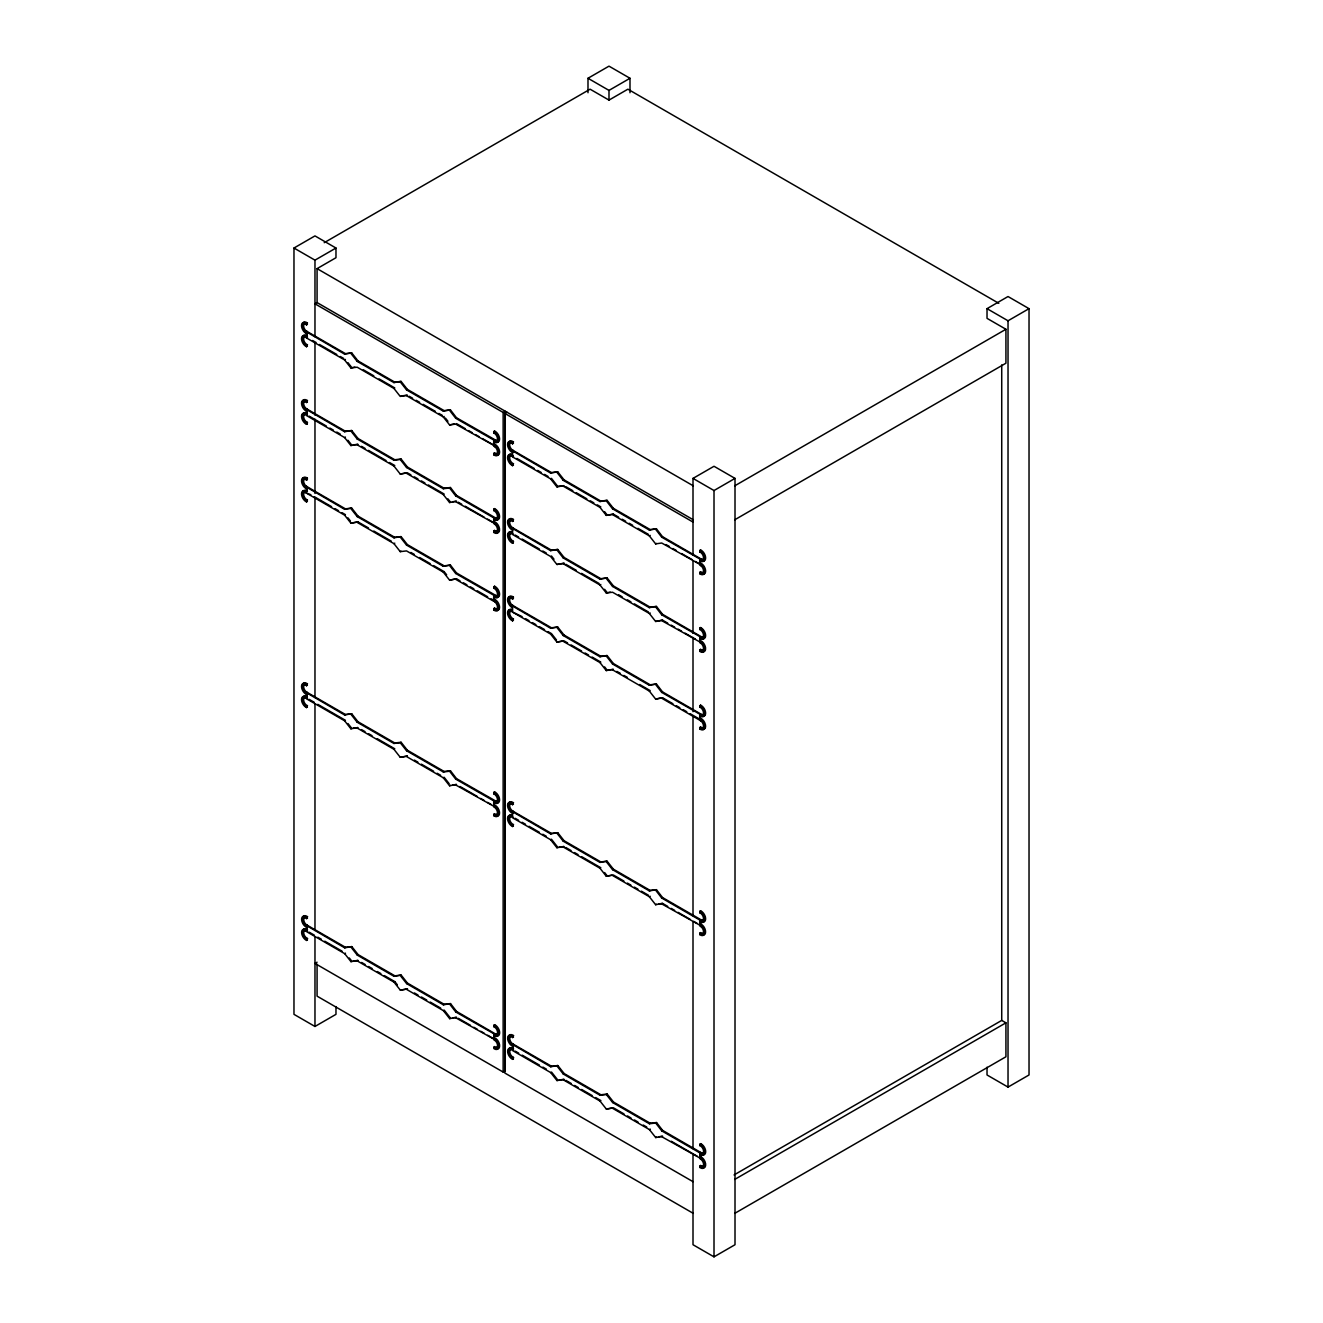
<?xml version="1.0" encoding="UTF-8"?>
<svg xmlns="http://www.w3.org/2000/svg" width="1323" height="1323" viewBox="0 0 1323 1323"><rect width="100%" height="100%" fill="white"/><g stroke="black" fill="none" stroke-linecap="round" stroke-linejoin="round"><path stroke-width="1.5" d="M335.976 1006.588L335.976 1014.344L314.973 1026.466L293.971 1014.344L293.971 248.029L314.973 235.907L335.976 248.029L335.976 257.72L317.073 268.635L317.073 302.587L693.335 519.823M587.991 92.726L587.991 78.272L608.993 66.15L629.996 78.272L629.996 92.726M324.218 242.688L590.091 89.187L608.993 100.101L627.896 89.187L998.799 303.314M293.971 248.029L314.973 260.151L335.976 248.029M587.991 78.272L608.993 90.394L629.996 78.272M317.073 302.587L314.973 303.81L503.153 412.445L505.254 411.238L505.254 1070.853L503.153 1072.06L314.973 963.425L317.073 962.201M303.05 335.728A6.301 3.638 60 0 1 306.572 336.538L306.572 333.628A6.301 3.638 60 0 1 303.05 330.37L302.239 328.799A6.301 3.638 60 0 1 302.239 323.275A6.301 3.638 60 0 1 306.572 323.44L307.416 322.961L306.572 324.896A4.531 2.613 60 0 0 302.934 325.375A4.531 2.613 60 0 0 304.737 330.882L344.592 354.117L351.72 352.91L358.02 360.914L394.783 382.132L401.084 381.404L407.385 389.409L444.131 410.626L450.432 409.898L456.501 417.77L496.373 440.559A4.531 2.613 60 0 0 498.176 439.269M305.514 331.56L306.357 331.081L345.419 353.638L351.72 352.91M306.572 332.172L307.416 331.693L305.58 330.403A4.531 2.613 60 0 1 303.761 324.879A4.531 2.613 60 0 1 307.416 324.416M306.572 333.628L307.416 333.148A6.301 3.638 60 0 1 303.893 329.89L303.066 328.319M306.572 336.538L307.416 333.148M305.514 337.382L307.416 337.514L304.737 337.167A4.531 2.613 60 0 0 302.934 340.59A4.531 2.613 60 0 0 306.572 345.27L306.572 346.725L307.416 344.79A4.531 2.613 60 0 1 303.761 340.11A4.531 2.613 60 0 1 305.58 336.687L307.416 337.514M306.572 345.27L307.416 344.79M344.592 354.117L345.419 353.638M306.572 337.993L344.592 359.939L345.419 359.459M350.893 353.39L357.193 361.394L358.02 360.914M344.592 359.939L350.893 367.943L354.878 367.099M302.554 414.512A6.301 3.638 60 0 1 303.066 413.487A6.301 3.638 60 0 1 306.572 414.149L306.572 411.238A6.301 3.638 60 0 1 303.05 407.98L302.239 406.393A6.301 3.638 60 0 1 302.239 400.869A6.301 3.638 60 0 1 306.572 401.051L307.416 400.571L306.572 402.506A4.531 2.613 60 0 0 302.934 402.969A4.531 2.613 60 0 0 304.737 408.493L344.592 431.728L351.72 430.521L358.02 438.508L394.783 459.743L401.084 459.015L407.385 467.002L444.131 488.237L450.432 487.509L456.501 495.381L495.596 517.955L494.752 518.434L455.674 495.86L449.588 487.989L443.288 488.716L406.541 467.499L400.241 459.494L393.94 460.222L357.193 439.004L350.893 431M305.514 409.171L306.357 408.691L345.419 431.248L351.72 430.521M306.572 409.783L307.416 409.287L305.58 407.997A4.531 2.613 60 0 1 304.158 401.745M306.572 411.238L307.416 410.742L306.572 414.149M304.158 414.843A4.531 2.613 60 0 0 304.158 418.911A4.531 2.613 60 0 0 307.416 422.384L306.572 424.336L306.572 422.88A4.531 2.613 60 0 1 302.934 418.2A4.531 2.613 60 0 1 304.737 414.777L307.416 415.108L306.489 414.546M306.572 422.88L307.416 422.384M357.193 361.394L393.94 382.612L394.783 382.132M393.94 382.612L401.084 381.404M350.893 367.943L357.193 367.215L393.94 388.433L394.783 387.953L379.023 378.858M400.241 381.884L406.541 389.888L407.385 389.409M344.592 431.728L345.419 431.248M393.94 388.433L400.241 396.437L407.385 395.23L401.084 395.957M306.572 415.604L344.592 437.549L345.419 437.053M357.193 439.004L358.02 438.508M344.592 437.549L350.893 445.553L351.72 445.057L347.949 440.261M350.893 445.553L358.02 444.33L353.307 444.875M303.05 490.932A6.301 3.638 60 0 1 306.572 491.743L306.572 488.832A6.301 3.638 60 0 1 303.05 485.574L302.239 484.003A6.301 3.638 60 0 1 302.239 478.479A6.301 3.638 60 0 1 306.572 478.645L307.416 478.165L306.572 480.1A4.531 2.613 60 0 0 302.934 480.58A4.531 2.613 60 0 0 304.737 486.087L344.592 509.322L351.72 508.115L358.02 516.119L394.783 537.336L401.084 536.609L407.385 544.613L444.131 565.831L450.432 565.103L456.501 572.975L496.373 595.763A4.531 2.613 60 0 0 498.176 594.474M305.514 486.765L306.357 486.285L345.419 508.842L351.72 508.115M306.572 487.377L307.416 486.897L305.58 485.607A4.531 2.613 60 0 1 303.761 480.084A4.531 2.613 60 0 1 307.416 479.621M306.572 488.832L307.416 488.352A6.301 3.638 60 0 1 304.952 486.5M406.541 389.888L443.288 411.106L444.131 410.626M306.572 491.743L307.416 488.352M305.514 492.586L305.58 491.891A4.531 2.613 60 0 0 303.761 495.315A4.531 2.613 60 0 0 307.416 499.995L306.572 501.93A6.301 3.638 60 0 1 302.239 497.101A6.301 3.638 60 0 1 302.239 491.561L303.893 490.453A6.301 3.638 60 0 1 307.416 491.263M306.572 501.93L306.572 500.474A4.531 2.613 60 0 1 302.934 495.794A4.531 2.613 60 0 1 304.737 492.371L310.872 494.719M443.288 411.106L450.432 409.898M406.541 395.709L443.288 416.927L444.131 416.447M306.572 500.474L307.416 499.995M449.588 410.378L455.674 418.25L456.501 417.77M443.288 416.927L449.588 424.931L454.484 423.889M393.94 460.222L394.783 459.743M400.241 459.494L401.084 459.015M357.193 444.826L393.94 466.043L394.783 465.547L389.524 462.521M406.541 467.499L407.385 467.002M693.004 1181.671L504.824 1073.036L504.824 413.421L506.924 412.197M393.94 466.043L400.241 474.047L405.814 473.006M400.241 474.047L407.385 472.824L410.874 474.858M344.592 509.322L345.419 508.842M306.572 493.198L344.592 515.143L345.419 514.664L341.979 512.663M455.674 418.25L495.53 441.055A4.531 2.613 60 0 0 497.332 437.632A4.531 2.613 60 0 0 493.694 432.952L494.537 431.017A6.301 3.638 60 0 1 498.87 435.846A6.301 3.638 60 0 1 498.87 441.369L497.216 442.494A6.301 3.638 60 0 1 493.694 441.684L493.694 444.594A6.301 3.638 60 0 1 497.216 447.852L498.027 449.423A6.301 3.638 60 0 1 498.027 454.947A6.301 3.638 60 0 1 493.694 454.781L494.537 452.83A4.531 2.613 60 0 0 498.176 452.367M493.694 432.952L494.537 431.017M350.893 508.594L357.193 516.598L358.02 516.119M493.694 440.228L495.464 440.311L494.752 440.84M344.592 515.143L350.893 523.147L358.02 521.94L368.522 527.993M493.694 441.684L494.537 441.187A6.301 3.638 60 0 0 498.06 441.998M350.893 523.147L358.02 521.94M493.694 444.594L494.537 441.187M449.588 424.931L455.674 424.104L496.373 446.86A4.531 2.613 60 0 1 497.167 447.869M494.752 446.661L495.596 446.165L494.537 445.553M510.81 455.724A4.531 2.613 60 0 0 509.967 459.643A4.531 2.613 60 0 0 513.44 463.728L512.596 465.663A6.301 3.638 60 0 1 508.264 460.834A6.301 3.638 60 0 1 508.264 455.294L509.09 454.665A6.301 3.638 60 0 1 512.596 455.476L512.596 452.565A6.301 3.638 60 0 1 509.09 449.307L508.264 447.736A6.301 3.638 60 0 1 508.264 442.196A6.301 3.638 60 0 1 512.596 442.378L513.44 441.899L512.596 443.833A4.531 2.613 60 0 0 508.958 444.296A4.531 2.613 60 0 0 510.777 449.82L550.616 473.055L557.76 471.848L564.061 479.852L600.807 501.07L607.108 500.342L613.409 508.346L650.155 529.564L656.456 528.836L662.542 536.708L701.62 559.282L700.777 559.761M493.694 454.781L494.537 454.285A6.301 3.638 60 0 0 498.87 454.467A6.301 3.638 60 0 0 498.87 448.944L498.06 447.356A6.301 3.638 60 0 0 494.537 444.098M443.288 488.716L444.131 488.237M511.554 450.498L512.381 450.018L551.459 472.576L557.76 471.848M512.596 451.11L513.44 450.63L511.604 449.34A4.531 2.613 60 0 1 509.802 443.817A4.531 2.613 60 0 1 513.44 443.354M449.588 487.989L450.432 487.509M406.541 473.32L443.288 494.537L444.131 494.041L428.387 484.962M511.554 456.319L513.44 456.452L510.777 456.104A4.531 2.613 60 0 0 508.958 459.528A4.531 2.613 60 0 0 512.596 464.208L512.596 465.663M455.674 495.86L456.501 495.381M512.596 464.208L513.44 463.728M443.288 494.537L449.588 502.542L450.432 502.045L447.918 498.854M449.588 502.542L456.518 501.219L452.466 501.781M357.193 516.598L393.94 537.816L394.783 537.336M393.94 537.816L401.084 536.609M357.193 522.42L393.94 543.637L394.783 543.158M400.241 537.088L406.541 545.093L407.385 544.613M393.94 543.637L400.241 551.641L401.084 551.162M550.616 473.055L551.459 472.576M494.62 518.401L495.53 518.649A4.531 2.613 60 0 0 497.332 515.226A4.531 2.613 60 0 0 493.694 510.546L494.537 508.611A6.301 3.638 60 0 1 498.87 513.44A6.301 3.638 60 0 1 498.87 518.98L498.06 519.608A6.301 3.638 60 0 1 495.794 519.509M493.694 510.546L494.537 508.611M550.616 478.876L551.459 478.397L557.76 486.401L564.061 485.673L556.917 486.881L550.616 478.876L512.596 456.931M493.694 517.822L496.373 518.169A4.531 2.613 60 0 0 498.176 514.746A4.531 2.613 60 0 0 494.537 510.066M556.917 472.328L563.218 480.332L564.061 479.852M498.176 529.961A4.531 2.613 60 0 1 494.537 530.44L493.694 532.375A6.301 3.638 60 0 0 498.027 532.557A6.301 3.638 60 0 0 498.027 527.034L497.216 525.446A6.301 3.638 60 0 0 493.694 522.188L494.537 518.798M556.917 486.881L557.76 486.401M455.674 501.698L496.373 524.454A4.531 2.613 60 0 1 498.308 528.985M493.694 523.643L495.596 523.776L487.625 519.178M509.09 532.276A6.301 3.638 60 0 1 512.596 533.086L512.596 530.176A6.301 3.638 60 0 1 509.09 526.901L508.264 525.33A6.301 3.638 60 0 1 508.264 519.807A6.301 3.638 60 0 1 512.596 519.989L513.44 519.492L512.596 521.444A4.531 2.613 60 0 0 508.958 521.907A4.531 2.613 60 0 0 510.777 527.414L550.616 550.666L557.76 549.442L564.061 557.446L600.807 578.664L607.108 577.936L613.409 585.94L650.155 607.158L656.456 606.43L662.542 614.302L701.62 636.892L700.777 637.372M493.694 532.375L494.537 530.44M406.541 545.093L443.288 566.31L444.131 565.831M511.554 528.109L512.381 527.612L551.459 550.17L557.76 549.442M512.596 528.72L513.44 528.224L511.604 526.934A4.531 2.613 60 0 1 510.198 520.683M443.288 566.31L450.432 565.103M400.241 551.641L406.541 550.914L443.288 572.131L444.131 571.652L446.661 574.844M511.604 533.219A4.531 2.613 60 0 0 509.802 536.642A4.531 2.613 60 0 0 513.44 541.322L512.596 543.257L512.596 541.802A4.531 2.613 60 0 1 508.958 537.138A4.531 2.613 60 0 1 510.777 533.715L513.44 534.045M449.588 565.582L455.674 573.454L456.501 572.975M512.596 541.802L513.44 541.322M443.288 572.131L449.588 580.136L456.518 578.812L459.974 580.814M449.588 580.136L456.518 578.812M563.218 480.332L599.964 501.549L600.807 501.07M599.964 501.549L607.108 500.342M304.158 698.081A4.531 2.613 60 0 0 304.158 702.166A4.531 2.613 60 0 0 307.416 705.639L306.572 707.573A6.301 3.638 60 0 1 302.239 702.745A6.301 3.638 60 0 1 302.239 697.221L303.05 696.593A6.301 3.638 60 0 1 306.572 697.386L306.572 694.476A6.301 3.638 60 0 1 303.05 691.218L302.239 689.647A6.301 3.638 60 0 1 302.239 684.123A6.301 3.638 60 0 1 306.572 684.289L307.416 683.809L306.572 685.744A4.531 2.613 60 0 0 302.934 686.224A4.531 2.613 60 0 0 304.737 691.731L344.592 714.966L351.72 713.759L358.02 721.763L394.783 742.98L401.084 742.253L407.385 750.257L444.131 771.474L450.432 770.747L456.501 778.619L496.373 801.407A4.531 2.613 60 0 0 498.176 797.984A4.531 2.613 60 0 0 494.537 793.32L494.537 791.865L493.694 793.8A4.531 2.613 60 0 1 497.332 798.48A4.531 2.613 60 0 1 495.53 801.903L455.674 779.098L449.588 771.226L443.288 771.954L406.541 750.736L400.241 742.732L393.94 743.46L357.193 722.242L350.893 714.238M606.265 500.822L612.566 508.826L613.409 508.346M563.218 486.153L599.964 507.371L606.265 515.375L613.409 514.167L618.668 517.194M606.265 515.375L613.409 514.167M550.616 550.666L551.459 550.17M305.514 692.409L306.357 691.929L345.419 714.486L351.72 713.759M306.572 693.02L307.416 692.541L305.58 691.251A4.531 2.613 60 0 1 304.786 684.553M306.572 694.476L307.416 693.996A6.301 3.638 60 0 1 303.893 690.738L303.066 689.167M455.674 573.454L495.53 596.26A4.531 2.613 60 0 0 497.332 592.836A4.531 2.613 60 0 0 493.694 588.156L494.537 586.221A6.301 3.638 60 0 1 498.87 591.05A6.301 3.638 60 0 1 498.87 596.574L497.216 597.698A6.301 3.638 60 0 1 493.694 596.888L493.694 599.799A6.301 3.638 60 0 1 497.216 603.056L498.027 604.628A6.301 3.638 60 0 1 498.027 610.151A6.301 3.638 60 0 1 493.694 609.986L494.537 608.034A4.531 2.613 60 0 0 498.176 607.571M493.694 588.156L494.537 586.221M306.572 697.386L307.416 693.996M305.514 698.23L307.416 698.362L304.737 698.031A4.531 2.613 60 0 0 302.934 701.438A4.531 2.613 60 0 0 306.572 706.118L306.572 707.573M693.004 555.032L693.004 478.397L714.007 466.275L735.009 478.397L735.009 1244.728L714.007 1256.85L693.004 1244.728L693.004 1154.88M734.695 519.807L1005.927 363.213L1005.927 329.262L987.024 318.347L987.024 308.656L1008.027 296.534L1029.029 308.656L1029.029 1074.971L1008.027 1087.093L987.024 1074.971L987.024 1067.214M493.694 595.433L495.464 595.515L494.752 596.045M493.694 596.888L494.537 596.392A6.301 3.638 60 0 0 495.794 597.12M306.572 706.118L307.416 705.639M556.917 549.938L563.218 557.942L564.061 557.446M493.694 599.799L494.537 596.392M455.674 579.309L493.694 601.254L494.537 600.758L491.081 598.773M556.917 564.474L564.061 563.267L556.917 564.474L550.616 556.487L512.596 534.525M493.694 601.254L496.373 602.064A4.531 2.613 60 0 1 498.308 606.579M512.596 620.867L512.596 619.412A4.531 2.613 60 0 1 508.958 614.732A4.531 2.613 60 0 1 510.777 611.309L511.604 610.829A4.531 2.613 60 0 0 509.802 614.252A4.531 2.613 60 0 0 513.44 618.932L512.596 620.867A6.301 3.638 60 0 1 508.264 616.022A6.301 3.638 60 0 1 508.264 610.498L509.09 609.87A6.301 3.638 60 0 1 512.596 610.68L512.596 607.77A6.301 3.638 60 0 1 509.09 604.512L508.264 602.941A6.301 3.638 60 0 1 508.264 597.401A6.301 3.638 60 0 1 512.596 597.583L513.44 597.103L512.596 599.038A4.531 2.613 60 0 0 508.958 599.501A4.531 2.613 60 0 0 510.777 605.024L550.616 628.26L557.76 627.052L564.061 635.057L600.807 656.274L607.108 655.547L613.409 663.551L650.155 684.768L656.456 684.041L662.542 691.912L701.62 714.486L700.777 714.966M493.694 609.986L494.537 609.49A6.301 3.638 60 0 0 495.794 610.201M511.554 605.702L512.381 605.223L551.459 627.78L557.76 627.052M512.596 606.314L513.44 605.835L511.604 604.545A4.531 2.613 60 0 1 509.802 599.021A4.531 2.613 60 0 1 513.44 598.558M693.004 478.397L714.007 490.535L735.009 478.397M987.024 308.656L1008.027 320.778L1029.029 308.656M612.566 508.826L649.328 530.043L650.155 529.564M649.328 530.043L656.456 528.836M511.67 611.557L522.089 616.634M734.695 485.855L1005.927 329.262M612.566 514.647L649.328 535.865L650.155 535.385M344.592 714.966L345.419 714.486M512.596 619.412L513.44 618.932M655.629 529.316L661.698 537.188L662.542 536.708M306.572 698.842L344.592 720.787L345.419 720.307L317.785 704.349M649.328 535.865L655.629 543.869L656.456 543.389M563.218 557.942L599.964 579.16L600.807 578.664M357.193 722.242L358.02 721.763M599.964 579.16L607.108 577.936M344.592 720.787L350.893 728.791L351.72 728.312L347.949 723.516M563.218 563.747L599.964 584.981L600.807 584.485M350.893 728.791L358.02 727.584L353.307 728.13M606.265 578.432L612.566 586.436L613.409 585.94M599.964 584.981L606.265 592.969L610.267 592.125M550.616 628.26L551.459 627.78M661.698 537.188L701.554 559.976A4.531 2.613 60 0 0 703.373 556.57A4.531 2.613 60 0 0 699.718 551.889L700.562 549.938A6.301 3.638 60 0 1 704.911 554.784A6.301 3.638 60 0 1 704.911 560.307L703.241 561.415A6.301 3.638 60 0 1 699.718 560.621L699.718 563.532A6.301 3.638 60 0 1 703.241 566.79L704.068 568.361A6.301 3.638 60 0 1 704.068 573.884A6.301 3.638 60 0 1 699.718 573.702L700.562 571.768A4.531 2.613 60 0 0 703.191 572.495M699.718 551.889L700.562 549.938M556.917 627.532L563.218 635.536L564.061 635.057M699.718 559.166L702.397 559.497A4.531 2.613 60 0 0 704.2 556.073A4.531 2.613 60 0 0 700.562 551.393M512.596 612.136L550.616 634.081L556.917 642.085L562.49 641.06M699.718 560.621L700.562 560.125A6.301 3.638 60 0 0 704.084 560.935M556.917 642.085L564.061 640.878L567.55 642.895M699.718 563.532L700.562 560.125M655.629 543.869L661.715 543.025L702.397 565.781A4.531 2.613 60 0 1 703.819 572.049M700.777 565.582L701.62 565.103L700.562 564.491M393.94 743.46L394.783 742.98M400.241 742.732L401.084 742.253M357.193 728.063L393.94 749.281L394.783 748.801L377.287 738.697M699.718 573.702L700.562 573.223A6.301 3.638 60 0 0 704.911 573.405A6.301 3.638 60 0 0 704.911 567.881L704.084 566.294A6.301 3.638 60 0 0 700.562 563.036M612.566 586.436L649.328 607.654L650.155 607.158M406.541 750.736L407.385 750.257M649.328 607.654L656.456 606.43M400.241 757.285L407.385 756.078L400.241 757.285L393.94 749.281M606.265 592.969L612.566 592.241L649.328 613.475L650.155 612.979M655.629 606.926L661.698 614.798L662.542 614.302M649.328 613.475L655.629 621.463L662.542 620.156L667.735 623.15M655.629 621.463L662.542 620.156M563.218 635.536L599.964 656.754L600.807 656.274M599.964 656.754L607.108 655.547M563.218 641.357L599.964 662.575L600.807 662.095L592.059 657.035M606.265 656.026L612.566 664.03L613.409 663.551M599.964 662.575L606.265 670.579L607.108 670.1L604.594 666.891M606.265 670.579L613.409 669.372L608.679 669.918M443.288 771.954L444.131 771.474M449.588 771.226L450.432 770.747M661.698 614.798L701.554 637.587A4.531 2.613 60 0 0 703.373 634.164A4.531 2.613 60 0 0 699.718 629.483L700.562 627.549A6.301 3.638 60 0 1 704.911 632.377A6.301 3.638 60 0 1 704.911 637.918L703.241 639.026A6.301 3.638 60 0 1 699.718 638.215L699.718 641.126A6.301 3.638 60 0 1 703.241 644.384L704.068 645.955A6.301 3.638 60 0 1 704.068 651.495A6.301 3.638 60 0 1 699.718 651.313L700.562 649.378A4.531 2.613 60 0 0 704.2 646.782M699.718 629.483L700.562 627.549M406.541 756.558L443.288 777.775L444.131 777.296L449.175 783.696M699.718 636.76L702.397 637.107A4.531 2.613 60 0 0 703.819 632.477M455.674 779.098L456.501 778.619M699.718 641.126L700.562 637.736M443.288 777.775L449.588 785.779L450.432 785.3M661.715 620.636L702.397 643.391A4.531 2.613 60 0 1 703.191 644.417M700.777 643.193L701.62 642.713L700.562 642.102M449.588 785.779L456.518 784.456L452.466 785.019M699.718 651.313L700.562 649.378M612.566 664.03L649.328 685.248L650.155 684.768M649.328 685.248L656.456 684.041M612.566 669.851L649.328 691.069L650.155 690.589L639.671 684.52M655.629 684.52L661.698 692.392L662.542 691.912M649.328 691.069L655.629 699.073L662.542 697.75L672.911 703.737M493.694 793.8L494.537 793.32M655.629 699.073L662.542 697.75M493.694 801.077L495.464 801.159L494.752 801.688M455.674 784.952L496.373 807.708A4.531 2.613 60 0 1 498.176 813.215A4.531 2.613 60 0 1 494.537 813.678L493.694 815.63A6.301 3.638 60 0 0 498.027 815.795A6.301 3.638 60 0 0 498.027 810.271L497.216 808.7A6.301 3.638 60 0 0 493.694 805.442L494.537 802.052A6.301 3.638 60 0 0 498.06 802.846L498.87 802.218A6.301 3.638 60 0 0 498.87 796.694A6.301 3.638 60 0 0 494.537 791.865M493.694 806.898L495.596 807.013L494.537 806.402M304.24 930.945A4.531 2.613 60 0 0 304.24 935.014A4.531 2.613 60 0 0 307.498 938.487L306.655 940.438A6.301 3.638 60 0 1 302.322 935.593A6.301 3.638 60 0 1 302.322 930.069L303.132 929.441A6.301 3.638 60 0 1 306.655 930.251L306.655 927.34A6.301 3.638 60 0 1 303.132 924.082L302.322 922.495A6.301 3.638 60 0 1 302.322 916.971A6.301 3.638 60 0 1 306.655 917.153L307.498 916.674L306.655 918.609A4.531 2.613 60 0 0 303.017 919.072A4.531 2.613 60 0 0 304.819 924.595L344.675 947.83L351.819 946.606L358.12 954.611L394.866 975.828L401.167 975.101L407.467 983.105L444.214 1004.322L450.515 1003.595L456.6 1011.467L495.678 1034.057L494.835 1034.536M510.198 817.019A4.531 2.613 60 0 0 510.198 821.103A4.531 2.613 60 0 0 513.44 824.576L512.596 826.511A6.301 3.638 60 0 1 508.264 821.682A6.301 3.638 60 0 1 508.264 816.142L509.09 815.514A6.301 3.638 60 0 1 512.596 816.324L512.596 813.413A6.301 3.638 60 0 1 509.09 810.156L508.264 808.585A6.301 3.638 60 0 1 508.264 803.044A6.301 3.638 60 0 1 512.596 803.226L513.44 802.747L512.596 804.682A4.531 2.613 60 0 0 508.958 805.161A4.531 2.613 60 0 0 510.777 810.668L550.616 833.903L557.76 832.696L564.061 840.7L600.807 861.918L607.108 861.19L613.409 869.194L650.155 890.412L656.456 889.684L662.542 897.556L701.62 920.13L700.777 920.626M493.694 815.63L494.537 815.133M305.596 925.273L306.44 924.794L345.518 947.334L351.819 946.606M306.655 925.885L307.498 925.389L305.663 924.099A4.531 2.613 60 0 1 304.869 917.401M306.655 927.34L307.498 926.844A6.301 3.638 60 0 1 303.976 923.586L303.149 922.015M511.554 811.346L512.381 810.867L551.459 833.424L557.76 832.696M306.655 930.251L307.498 926.844M305.596 931.094L307.498 931.21L304.819 930.879A4.531 2.613 60 0 0 303.017 934.303A4.531 2.613 60 0 0 306.655 938.983L306.655 940.438M512.596 811.958L513.44 811.479L511.604 810.189A4.531 2.613 60 0 1 510.198 803.921M661.698 692.392L701.554 715.181A4.531 2.613 60 0 0 703.373 711.757A4.531 2.613 60 0 0 699.718 707.094L700.562 705.142A6.301 3.638 60 0 1 704.911 709.988A6.301 3.638 60 0 1 704.911 715.511L703.241 716.619A6.301 3.638 60 0 1 699.718 715.826L699.718 718.736A6.301 3.638 60 0 1 703.241 721.994L704.068 723.565A6.301 3.638 60 0 1 704.068 729.089A6.301 3.638 60 0 1 699.718 728.907L700.562 726.972A4.531 2.613 60 0 0 704.034 726.906A4.531 2.613 60 0 0 703.191 722.011M699.718 707.094L700.562 705.142M512.596 826.511L512.596 825.056A4.531 2.613 60 0 1 508.958 820.376A4.531 2.613 60 0 1 510.777 816.952L513.44 817.3M306.655 938.983L307.498 938.487M699.718 714.37L702.397 714.701A4.531 2.613 60 0 0 704.2 711.278M699.718 715.826L700.562 715.33A6.301 3.638 60 0 0 701.818 716.041M512.596 825.056L513.44 824.576M699.718 718.736L700.562 715.33M661.715 698.23L699.718 720.192L700.562 719.695L690.193 713.709M700.777 720.787L701.62 720.307M699.718 728.907L700.562 728.427A6.301 3.638 60 0 0 701.818 729.138M344.675 947.83L345.518 947.334M550.616 833.903L551.459 833.424M306.655 931.706L344.675 953.651L345.518 953.155M550.616 839.725L551.459 839.245L557.76 847.249L556.917 847.729L550.616 839.725L512.596 817.779M350.975 947.103L357.276 955.107L358.12 954.611M344.675 953.651L350.975 961.656L351.819 961.16L349.289 957.968M556.917 833.176L563.218 841.18L564.061 840.7M350.975 961.656L358.12 960.432L353.39 960.978M556.917 847.729L564.061 846.522L559.331 847.067M357.276 955.107L394.022 976.324L394.866 975.828M394.022 976.324L401.167 975.101M563.218 841.18L599.964 862.398L600.807 861.918M357.276 960.928L394.022 982.146L394.866 981.649L397.38 984.858M599.964 862.398L607.108 861.19M563.218 847.001L599.964 868.219L600.807 867.739L581.558 856.626M400.323 975.597L406.624 983.601L407.467 983.105M400.323 990.15L407.467 988.926L400.323 990.15L394.022 982.146M606.265 861.67L612.566 869.674L613.409 869.194M599.964 868.219L606.265 876.223L611.838 875.198M606.265 876.223L613.409 875.016L623.91 881.068M406.624 983.601L443.37 1004.819L444.214 1004.322M443.37 1004.819L450.515 1003.595M612.566 869.674L649.328 890.892L650.155 890.412M443.37 1010.64L444.214 1010.144L450.515 1018.148L449.671 1018.644L443.37 1010.64L406.624 989.422M649.328 890.892L656.456 889.684M612.566 875.495L649.328 896.713L650.155 896.233M449.671 1004.091L455.757 1011.963L456.6 1011.467M655.629 890.164L661.698 898.036L662.542 897.556M449.671 1018.644L456.6 1017.321L452.549 1017.867M649.328 896.713L655.629 904.717L656.456 904.237M655.629 904.717L662.542 903.394L667.735 906.387M455.757 1011.963L495.612 1034.751A4.531 2.613 60 0 0 497.415 1031.328A4.531 2.613 60 0 0 493.777 1026.648L494.62 1024.713A6.301 3.638 60 0 1 498.953 1029.542A6.301 3.638 60 0 1 498.953 1035.082L497.299 1036.19A6.301 3.638 60 0 1 493.777 1035.38L493.777 1038.29A6.301 3.638 60 0 1 497.299 1041.548L498.126 1043.136A6.301 3.638 60 0 1 498.126 1048.659A6.301 3.638 60 0 1 493.777 1048.477L494.62 1046.543A4.531 2.613 60 0 0 498.258 1046.063M493.777 1026.648L494.62 1024.713M703.819 915.731A4.531 2.613 60 0 1 702.397 920.345L699.718 920.014L701.554 920.825A4.531 2.613 60 0 0 703.373 917.418A4.531 2.613 60 0 0 699.718 912.738L700.562 910.786A6.301 3.638 60 0 1 704.911 915.632A6.301 3.638 60 0 1 704.911 921.155L704.084 921.784A6.301 3.638 60 0 1 700.562 920.973L700.562 923.884A6.301 3.638 60 0 1 704.084 927.142L704.911 928.729A6.301 3.638 60 0 1 701.818 934.782M699.718 912.738L700.562 910.786M493.777 1033.925L496.456 1034.272A4.531 2.613 60 0 0 498.258 1032.982M493.777 1035.38L494.62 1034.9A6.301 3.638 60 0 0 498.143 1035.711A6.301 3.638 60 0 0 498.126 1030.038A6.301 3.638 60 0 0 493.777 1025.193M493.777 1038.29L494.62 1034.9M455.757 1017.8L496.456 1040.556A4.531 2.613 60 0 1 498.258 1043.946M494.835 1040.358L495.678 1039.878L487.707 1035.281M703.819 928.812A4.531 2.613 60 0 1 703.819 932.897A4.531 2.613 60 0 1 700.562 932.616L699.718 934.567A6.301 3.638 60 0 0 704.068 934.733A6.301 3.638 60 0 0 704.068 929.209L703.241 927.638A6.301 3.638 60 0 0 699.718 924.38L700.562 923.884M661.715 903.89L702.397 926.629A4.531 2.613 60 0 1 703.191 927.655M700.777 926.447L701.62 925.951L700.562 925.339M510.281 1049.867A4.531 2.613 60 0 0 510.281 1053.951A4.531 2.613 60 0 0 513.522 1057.424L512.679 1059.359A6.301 3.638 60 0 1 508.346 1054.53A6.301 3.638 60 0 1 508.346 1049.007L509.173 1048.378A6.301 3.638 60 0 1 512.679 1049.172L512.679 1046.278A6.301 3.638 60 0 1 509.173 1043.004L508.346 1041.433A6.301 3.638 60 0 1 508.346 1035.909A6.301 3.638 60 0 1 512.679 1036.091L513.522 1035.595L512.679 1037.546A4.531 2.613 60 0 0 509.041 1038.009A4.531 2.613 60 0 0 510.86 1043.516L550.699 1066.768L557.843 1065.544L564.144 1073.548L600.89 1094.766L607.191 1094.038L613.492 1102.042L650.255 1123.26L656.555 1122.532L662.625 1130.404L701.703 1152.995L700.859 1153.474L661.781 1130.9L655.712 1123.029L649.411 1123.756L612.648 1102.539L606.347 1094.534L600.047 1095.262L563.3 1074.044L557 1066.04M699.718 934.567L700.562 932.616M511.637 1044.211L512.464 1043.715L551.542 1066.272L557.843 1065.544M512.679 1044.823L513.522 1044.327L511.687 1043.037A4.531 2.613 60 0 1 510.281 1036.769M512.679 1046.278L513.522 1045.782A6.301 3.638 60 0 1 510 1042.524L509.835 1042.193M512.679 1049.172L513.522 1045.782M512.679 1059.359L512.679 1057.904A4.531 2.613 60 0 1 509.041 1053.24A4.531 2.613 60 0 1 510.86 1049.817L513.522 1050.148L512.596 1049.569M512.679 1057.904L513.522 1057.424M550.699 1066.768L551.542 1066.272M550.699 1072.589L551.542 1072.093L557.843 1080.097L557 1080.577L550.699 1072.589L512.679 1050.627M563.3 1074.044L564.144 1073.548M557 1080.577L564.144 1079.37L559.414 1079.915M600.047 1095.262L600.89 1094.766M606.347 1094.534L607.191 1094.038M563.3 1079.849L600.047 1101.083L600.89 1100.587L595.648 1097.561M612.648 1102.539L613.492 1102.042M600.047 1101.083L606.347 1109.071L611.921 1108.046M606.347 1109.071L613.492 1107.864L623.993 1113.933M649.411 1123.756L650.255 1123.26M655.712 1123.029L656.555 1122.532M612.648 1108.343L649.411 1129.577L650.255 1129.081M661.781 1130.9L662.625 1130.404M649.411 1129.577L655.712 1137.565L656.555 1137.085M655.712 1137.565L662.641 1136.259L658.573 1136.804M700.743 1153.441L701.637 1153.689A4.531 2.613 60 0 0 703.456 1150.266A4.531 2.613 60 0 0 699.801 1145.586L700.644 1143.651A6.301 3.638 60 0 1 704.994 1148.48A6.301 3.638 60 0 1 704.994 1154.003L704.167 1154.648A6.301 3.638 60 0 1 700.644 1153.838L700.644 1156.749A6.301 3.638 60 0 1 704.167 1160.006L704.994 1161.577A6.301 3.638 60 0 1 701.901 1167.647M699.801 1145.586L700.644 1143.651M700.644 1152.366L699.801 1152.846L702.48 1153.209A4.531 2.613 60 0 0 703.902 1148.579M703.902 1161.677A4.531 2.613 60 0 1 703.902 1165.745A4.531 2.613 60 0 1 700.644 1165.48L699.801 1167.415A6.301 3.638 60 0 0 704.15 1167.597A6.301 3.638 60 0 0 704.15 1162.057L703.323 1160.486A6.301 3.638 60 0 0 699.801 1157.228L700.644 1156.749M661.798 1136.738L702.48 1159.494A4.531 2.613 60 0 1 703.274 1160.519M699.801 1158.683L701.703 1158.816L700.644 1158.204M699.801 1167.415L700.644 1165.48M734.067 1174.94L1001.726 1020.413L1005.927 1022.828L1005.927 1056.779L734.695 1213.389M734.695 1179.438L1005.927 1022.828M658.49 903.956L662.542 903.394M493.694 446.049L495.53 447.339A4.531 2.613 60 0 1 497.332 452.846A4.531 2.613 60 0 1 493.694 453.326M699.718 564.987L701.554 566.277A4.531 2.613 60 0 1 703.373 571.784A4.531 2.613 60 0 1 699.718 572.247M699.718 642.581L701.554 643.871A4.531 2.613 60 0 1 703.373 649.395A4.531 2.613 60 0 1 699.718 649.858M699.718 720.192L701.554 721.482A4.531 2.613 60 0 1 703.373 726.989A4.531 2.613 60 0 1 699.718 727.452M699.718 925.835L701.554 927.125A4.531 2.613 60 0 1 703.373 932.632A4.531 2.613 60 0 1 699.718 933.112M493.777 1039.746L495.612 1041.036A4.531 2.613 60 0 1 497.415 1046.559A4.531 2.613 60 0 1 493.777 1047.022M317.073 268.635L693.318 485.855M504.824 413.421L693.004 522.056M312.592 340.507L316.048 342.492M319.505 344.493L336.786 354.465M340.243 356.466L343.699 358.467M363.279 369.762L373.781 375.831M409.138 396.238L412.627 398.256M416.133 400.274L419.639 402.308M423.128 404.325L435.383 411.387M438.889 413.421L442.378 415.439M516.896 458.436L534.178 468.425M537.634 470.409L541.09 472.41M544.547 474.395L548.003 476.396M565.814 486.682L572.809 490.717M576.315 492.735L586.817 498.804M590.306 500.822L593.812 502.839M597.301 504.873L600.807 506.891M622.157 519.211L625.663 521.229M629.169 523.263L632.659 525.281M637.918 528.307L648.419 534.376M665.998 544.547L669.455 546.531M672.911 548.532L676.367 550.533M681.56 553.527L691.929 559.513M695.385 561.498L698.842 563.499M456.518 423.608L465.167 428.602M468.623 430.603L472.079 432.588M475.519 434.589L478.976 436.59M482.432 438.575L492.801 444.561M306.357 414.496L307.416 415.108M309.135 416.117L326.417 426.089M329.874 428.09L333.33 430.074M336.786 432.075L340.243 434.06M361.526 446.364L365.032 448.381M368.522 450.399L386.035 460.503M414.38 476.875L417.886 478.893M421.376 480.911L424.881 482.928M458.254 502.211L461.71 504.212M465.167 506.196L484.168 517.177M515.176 535.038L518.633 537.039M522.089 539.04L539.354 549.012M542.81 551.013L546.267 552.997M565.814 564.276L576.315 570.345M581.558 573.372L599.054 583.476M618.668 594.788L622.157 596.822M627.416 599.848L630.906 601.866M634.412 603.883L648.419 611.97M671.191 625.134L674.647 627.135M678.104 629.136L681.56 631.121M685.016 633.122L695.385 639.108M314.328 496.704L331.61 506.676M335.066 508.677L338.523 510.678M373.781 531.036L391.277 541.14M410.874 552.452L414.38 554.469M419.639 557.512L430.14 563.565M433.63 565.582L444.131 571.652M463.43 582.815L466.887 584.799M470.343 586.8L473.799 588.801M477.256 590.786L487.625 596.772M525.545 618.635L529.002 620.636M532.441 622.62L535.898 624.621M539.354 626.606L544.547 629.599M548.003 631.6L551.459 633.601L556.503 640.001M571.056 644.913L581.558 650.982M585.064 653L588.553 655.017M616.915 671.389L620.404 673.407M623.91 675.425L627.416 677.442M676.367 705.738L679.824 707.722M683.28 709.723L686.736 711.724M661.698 898.036L699.718 919.998M309.135 699.354L314.328 702.348M361.526 729.601L365.032 731.619M368.522 733.653L372.028 735.671M414.38 760.113L417.886 762.147M421.376 764.165L433.63 771.226M437.136 773.26L440.642 775.278M459.974 786.457L477.256 796.429M480.712 798.431L484.168 800.432M487.625 802.416L491.081 804.417M515.176 818.292L518.633 820.293M522.089 822.278L525.545 824.279M529.002 826.28L539.354 832.266M542.81 834.251L546.267 836.252M565.814 847.53L571.056 850.557M574.562 852.574L578.052 854.608M627.416 883.103L630.906 885.12M634.412 887.138L637.918 889.155M641.407 891.173L648.419 895.224M671.191 908.388L674.647 910.373M678.104 912.374L690.193 919.353M693.649 921.354L697.105 923.355M309.218 932.219L314.411 935.212M317.867 937.197L321.324 939.198M324.78 941.199L342.062 951.171M361.609 962.466L365.115 964.484M368.604 966.501L372.11 968.519M377.369 971.545L380.859 973.579M384.365 975.597L394.866 981.649M414.463 992.978L417.969 994.995M421.458 997.013L426.717 1000.039M430.223 1002.073L440.724 1008.126M458.337 1018.313L470.426 1025.292M473.882 1027.293L477.338 1029.294M480.795 1031.279L484.251 1033.28M512.464 1049.536L513.522 1050.148M515.259 1051.14L518.715 1053.141M522.172 1055.142L539.453 1065.114M542.893 1067.115L546.349 1069.1M565.897 1080.378L571.139 1083.421M574.645 1085.439L578.134 1087.456M581.64 1089.474L592.142 1095.543M627.499 1115.95L630.988 1117.968M634.494 1119.986L638 1122.02M643.243 1125.046L646.749 1127.064M671.274 1141.236L697.188 1156.203M693.318 1213.389L317.073 996.153L317.073 964.202M512.514 455.873L513.44 456.452M306.489 697.783L307.416 698.362M306.572 930.648L307.498 931.21M494.62 524.14L495.53 524.933A4.531 2.613 60 0 1 497.332 530.457A4.531 2.613 60 0 1 493.694 530.92M494.62 601.75L495.53 602.544A4.531 2.613 60 0 1 497.332 608.051A4.531 2.613 60 0 1 493.694 608.53M494.62 807.394L495.53 808.188A4.531 2.613 60 0 1 497.332 813.695A4.531 2.613 60 0 1 493.694 814.174M700.743 1159.18L701.637 1159.973A4.531 2.613 60 0 1 703.456 1165.497A4.531 2.613 60 0 1 699.801 1165.96M604.594 511.687L607.108 514.895M604.594 589.297L607.108 592.489M445.388 418.051L447.918 421.243M551.459 555.991L553.973 559.199M347.949 362.667L351.72 367.463M347.949 517.855L350.463 521.064M604.594 872.535L607.108 875.743M509.917 448.828L509.107 447.24A6.301 3.638 60 0 1 509.107 441.717A6.301 3.638 60 0 1 513.44 441.899M509.752 526.091L509.917 526.422A6.301 3.638 60 0 0 513.44 529.68M303.066 405.913L303.893 407.484A6.301 3.638 60 0 0 306.159 410.014M509.752 809.345L509.917 809.676A6.301 3.638 60 0 0 513.44 812.934M303.066 483.523L303.728 484.764M1008.027 320.778L1008.027 1087.093M1001.726 364.916L1001.726 1020.413M714.007 490.535L714.007 1256.85M700.562 571.768L700.562 573.223M700.562 726.972L700.562 728.427M699.718 924.38L699.718 921.47A6.301 3.638 60 0 0 703.241 922.263L704.068 921.635A6.301 3.638 60 0 0 704.068 916.111A6.301 3.638 60 0 0 699.718 911.282M699.801 1157.228L699.801 1154.318A6.301 3.638 60 0 0 703.323 1155.128L704.15 1154.499A6.301 3.638 60 0 0 704.15 1148.976A6.301 3.638 60 0 0 699.801 1144.13M693.004 561.217L693.004 633.37M693.004 637.488L693.004 711.691M693.004 715.826L693.004 915.764M693.004 921.949L693.004 1148.695M608.993 90.394L608.993 100.101M512.596 442.378L512.596 443.833M512.596 519.989L512.596 521.444M512.596 597.583L512.596 599.038M512.596 803.226L512.596 804.682M512.679 1036.091L512.679 1037.546M503.153 412.445L503.153 1072.06M494.537 452.83L494.537 454.285M494.537 608.034L494.537 609.49M493.694 522.188L493.694 519.278A6.301 3.638 60 0 0 497.216 520.088L498.027 519.459A6.301 3.638 60 0 0 498.027 513.936A6.301 3.638 60 0 0 493.694 509.09M493.694 805.442L493.694 802.532A6.301 3.638 60 0 0 497.216 803.342L498.027 802.714A6.301 3.638 60 0 0 498.027 797.174A6.301 3.638 60 0 0 493.694 792.345M314.973 260.151L314.973 336.786M314.973 342.971L314.973 415.108M314.973 419.242L314.973 493.446M314.973 497.564L314.973 697.519M314.973 703.704L314.973 930.433M314.973 936.618L314.973 1026.466M306.572 323.44L306.572 324.896M306.572 401.051L306.572 402.506M306.572 478.645L306.572 480.1M306.572 684.289L306.572 685.744M306.655 917.153L306.655 918.609M513.522 1058.88A6.301 3.638 60 0 1 510 1055.622M509.19 1054.051A6.301 3.638 60 0 1 509.19 1048.511L510 1047.882A6.301 3.638 60 0 1 513.522 1048.692M700.644 1145.106A4.531 2.613 60 0 1 703.274 1147.421M512.596 1036.471A4.531 2.613 60 0 1 513.522 1037.05M509.19 1040.953A6.301 3.638 60 0 1 509.19 1035.429A6.301 3.638 60 0 1 513.522 1035.595M307.498 939.942A6.301 3.638 60 0 1 303.149 935.113M302.636 930.615A6.301 3.638 60 0 1 303.149 929.589L303.976 928.961A6.301 3.638 60 0 1 307.498 929.755M494.62 1026.168A4.531 2.613 60 0 1 498.258 1030.849M495.877 1048.709A6.301 3.638 60 0 0 498.953 1042.64L498.143 1041.069A6.301 3.638 60 0 0 494.62 1037.811M306.572 917.55A4.531 2.613 60 0 1 307.498 918.112M302.636 917.517A6.301 3.638 60 0 1 307.498 916.674M513.44 826.032A6.301 3.638 60 0 1 509.917 822.774M509.107 821.186A6.301 3.638 60 0 1 509.107 815.663L509.917 815.034A6.301 3.638 60 0 1 512.183 815.133M700.562 912.242A4.531 2.613 60 0 1 703.191 914.557M512.514 803.623A4.531 2.613 60 0 1 513.44 804.202M509.107 808.088A6.301 3.638 60 0 1 509.107 802.565A6.301 3.638 60 0 1 513.44 802.747M307.416 707.094A6.301 3.638 60 0 1 303.066 702.248M302.554 697.75A6.301 3.638 60 0 1 303.066 696.725L303.893 696.096A6.301 3.638 60 0 1 307.416 696.907M495.794 815.861A6.301 3.638 60 0 0 498.87 809.792L498.06 808.221A6.301 3.638 60 0 0 494.537 804.963M306.489 684.686A4.531 2.613 60 0 1 307.416 685.264M302.554 684.653A6.301 3.638 60 0 1 307.416 683.809M513.44 620.388A6.301 3.638 60 0 1 509.107 615.542A6.301 3.638 60 0 1 509.107 610.019L509.917 609.39A6.301 3.638 60 0 1 512.183 609.473M700.562 706.598A4.531 2.613 60 0 1 703.819 710.071M703.026 716.322A6.301 3.638 60 0 0 704.084 716.14A6.301 3.638 60 0 0 704.068 710.468A6.301 3.638 60 0 0 699.718 705.639M703.026 729.42A6.301 3.638 60 0 0 704.911 723.086L704.084 721.498A6.301 3.638 60 0 0 700.562 718.24M512.183 606.546A6.301 3.638 60 0 1 509.917 604.032L509.107 602.445A6.301 3.638 60 0 1 509.107 596.921A6.301 3.638 60 0 1 513.44 597.103M307.416 501.45A6.301 3.638 60 0 1 306.159 500.706M303.893 498.192A6.301 3.638 60 0 1 303.066 496.605M302.372 493.446A6.301 3.638 60 0 1 303.066 491.081M494.537 587.677A4.531 2.613 60 0 1 498.308 593.481M498.06 597.202A6.301 3.638 60 0 1 497.001 597.384M493.694 586.701A6.301 3.638 60 0 1 498.027 591.53A6.301 3.638 60 0 1 498.027 597.07M497.001 610.482A6.301 3.638 60 0 0 498.87 604.148L498.06 602.56A6.301 3.638 60 0 0 494.537 599.302M302.554 479.009A6.301 3.638 60 0 1 307.416 478.165M307.416 423.84A6.301 3.638 60 0 1 303.066 419.011M307.416 413.652A6.301 3.638 60 0 0 303.893 412.859L302.239 413.967A6.301 3.638 60 0 0 302.239 419.49A6.301 3.638 60 0 0 306.572 424.336M495.794 532.607A6.301 3.638 60 0 0 498.87 526.537L498.06 524.966A6.301 3.638 60 0 0 494.537 521.709M306.489 401.448A4.531 2.613 60 0 1 307.416 402.027M302.554 401.415A6.301 3.638 60 0 1 307.416 400.571M513.44 542.777A6.301 3.638 60 0 1 509.917 539.519M509.107 537.948A6.301 3.638 60 0 1 509.107 532.408M512.183 531.879A6.301 3.638 60 0 0 509.917 531.78L508.264 532.904A6.301 3.638 60 0 0 508.264 538.428A6.301 3.638 60 0 0 512.596 543.257M700.562 629.004A4.531 2.613 60 0 1 703.191 631.319M704.084 638.546A6.301 3.638 60 0 1 701.818 638.447M699.718 628.028A6.301 3.638 60 0 1 704.068 632.874A6.301 3.638 60 0 1 704.068 638.397M701.818 651.544A6.301 3.638 60 0 0 704.911 645.475L704.084 643.904A6.301 3.638 60 0 0 700.562 640.646M512.514 520.369A4.531 2.613 60 0 1 513.44 520.948M509.107 524.851A6.301 3.638 60 0 1 509.107 519.327A6.301 3.638 60 0 1 513.44 519.492M513.44 465.183A6.301 3.638 60 0 1 509.107 460.338A6.301 3.638 60 0 1 509.107 454.814L509.917 454.186A6.301 3.638 60 0 1 512.183 454.269M699.718 550.434A6.301 3.638 60 0 1 704.068 555.263A6.301 3.638 60 0 1 704.068 560.787M513.44 452.086A6.301 3.638 60 0 1 512.183 451.341M307.416 346.246A6.301 3.638 60 0 1 303.066 341.4M302.554 336.902A6.301 3.638 60 0 1 303.066 335.877M307.416 336.059A6.301 3.638 60 0 0 303.893 335.248L302.239 336.356A6.301 3.638 60 0 0 302.239 341.896A6.301 3.638 60 0 0 306.572 346.725M494.537 432.472A4.531 2.613 60 0 1 497.167 434.771M497.779 435.945A4.531 2.613 60 0 1 498.308 438.277M493.694 431.496A6.301 3.638 60 0 1 498.027 436.325A6.301 3.638 60 0 1 498.027 441.865M302.554 323.804A6.301 3.638 60 0 1 307.416 322.961M497.779 449.043A4.531 2.613 60 0 1 498.308 451.375"/></g></svg>
